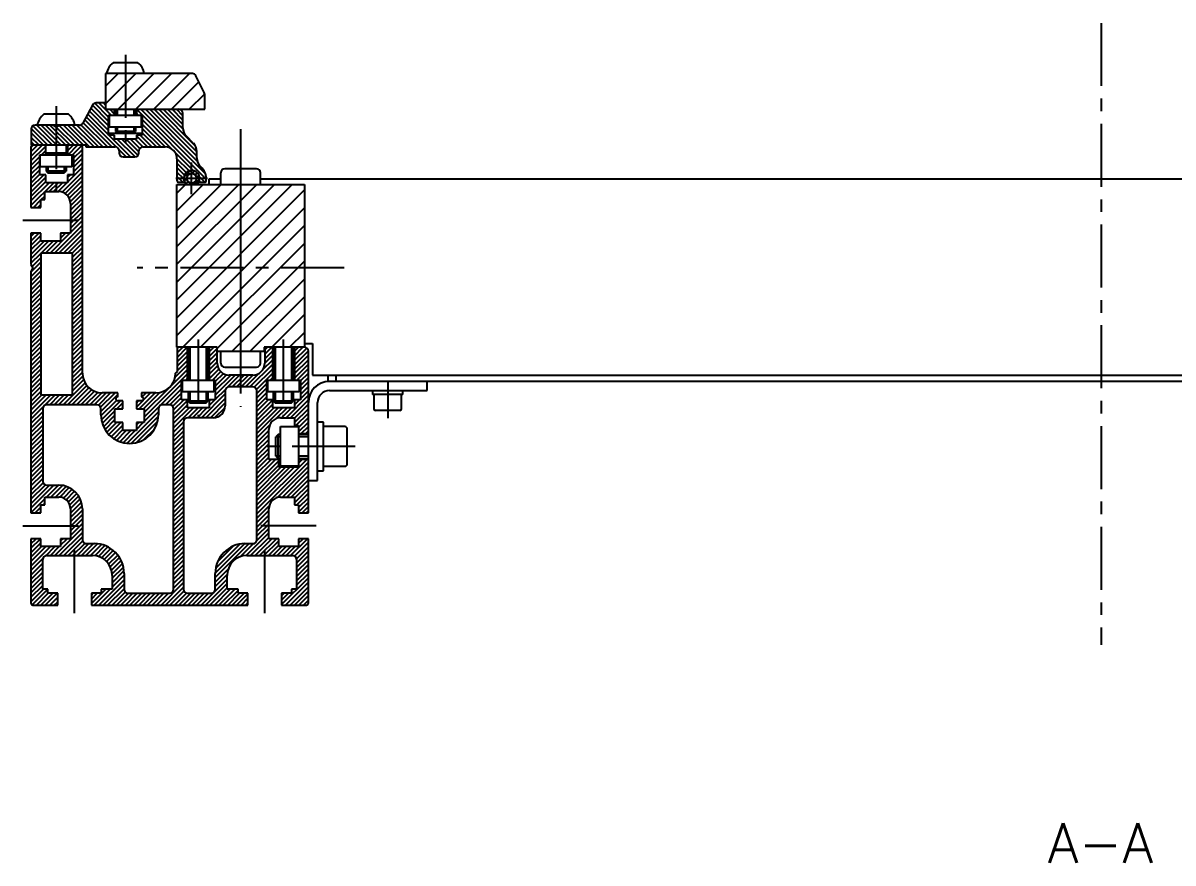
# Model space of a CAD drawing. Extents: x -10 to 2439, y -8 to 1051.
# Drawn here: x 1894.9 to 2185, y 3 to 214.8 of the extents above; entities that cross this region are included whole.
import ezdxf

# ---------------------------------------------------------------- set-up
doc = ezdxf.new("R2010")
doc.units = 0
doc.header["$LTSCALE"] = 0.5
doc.linetypes.add('CENTER', pattern=[50.8, 31.75, -6.35, 6.35, -6.35])
for name, color, linetype in [('MSM_CENTER', 1, 'CENTER'), ('MSM_CONTINUOUS', 7, 'CONTINUOUS'), ('MSM_NARROW', 5, 'CONTINUOUS'), ('MSM_PART_NUMBER', 7, 'CONTINUOUS')]:
    doc.layers.add(name, color=color, linetype=linetype)
doc.styles.get("Standard").update_dxf_attribs({"font": 'txt.shx', "height": 10, "bigfont": 'bigfont.shx'})

# ---------------------------------------------------------------- blocks, each defined once
blk = doc.blocks.new('*U90')
at = {"layer": 'MSM_PART_NUMBER'}
blk.add_text('A-A', height=10, dxfattribs=at).set_placement((2153.38, 3))

msp = doc.modelspace()

# ---------------------------------------------------------------- linework, layer by layer
at = {"layer": 'MSM_CENTER'}
for p, q in [((2166.85, 214.75), (2166.85, 58)), ((1920.7, 206.75), (1920.7, 183.5)), ((1903.2, 193.75), (1903.2, 172.5)), ((1949.75, 188), (1949.75, 118)), ((1937.4, 171.6), (1937.4, 179.6)), ((1933.4, 175.6), (1941.4, 175.6)), ((1908.85, 165), (1894.85, 165)), ((1975.85, 153), (1923.65, 153)), ((1939, 135), (1939, 115.75)), ((1960.5, 135), (1960.5, 115.75)), ((1986.85, 124.1), (1986.85, 115.1)), ((1978.65, 108), (1954.85, 108)), ((1894.85, 88), (1908.85, 88)), ((1968.85, 88), (1954.85, 88)), ((1907.85, 66), (1907.85, 82.5)), ((1955.85, 66), (1955.85, 82.5))]:
    msp.add_line(p, q, dxfattribs=at)
at = {"layer": 'MSM_CONTINUOUS'}
for p, q in [((1923.83, 204.75), (1917.58, 204.75)), ((1915.7, 202), (1915.7, 193)), ((1937.58, 202), (1915.7, 202)), ((1940.59, 197.21), (1938.48, 201.45)), ((1915.7, 194.6), (1913.3, 194.6)), ((1940.7, 193), (1940.7, 196.76)), ((1906.33, 191.75), (1900.08, 191.75)), ((1912.42, 194.07), (1909.98, 189.53)), ((1915.7, 193), (1940.7, 193)), ((1916.45, 191.5), (1924.95, 191.5)), ((1916.45, 186.5), (1916.45, 191.5)), ((1916.7, 188.5), (1916.7, 191.5)), ((1917.95, 191.5), (1917.95, 193)), ((1918.2, 193), (1918.2, 191.5)), ((1923.2, 191.5), (1923.2, 193)), ((1923.45, 193), (1923.45, 191.5)), ((1924.7, 191.5), (1924.7, 188.5)), ((1924.95, 191.5), (1924.95, 186.5)), ((1935.2, 188.34), (1935.2, 192)), ((1909.1, 189), (1897.9, 189)), ((1903.2, 188.5), (1902.33, 189)), ((1904.07, 189), (1903.2, 188.5)), ((1896.9, 188), (1896.9, 184)), ((1916.45, 187), (1924.95, 187)), ((1917.95, 186.5), (1916.45, 186.5)), ((1924.7, 188.5), (1916.7, 188.5)), ((1917.95, 185.5), (1917.95, 186.5)), ((1918.2, 188.5), (1918.2, 187.43)), ((1923.2, 187.43), (1918.2, 187.43)), ((1918.2, 187.43), (1918.63, 187)), ((1922.77, 187), (1923.2, 187.43)), ((1923.2, 188.5), (1923.2, 187.43)), ((1923.45, 186.5), (1923.45, 185.5)), ((1924.95, 186.5), (1923.45, 186.5)), ((1937.82, 184.48), (1936.08, 186.22)), ((1896.85, 183.5), (1896.85, 168.25)), ((1896.9, 184), (1910.7, 184)), ((1900.6, 181.5), (1900.6, 184)), ((1905.8, 182), (1905.8, 184)), ((1906.1, 184), (1906.1, 181.5)), ((1909.85, 126.51), (1909.85, 183.5)), ((1910.7, 184), (1910.7, 183.5)), ((1910.7, 183.5), (1918.1, 183.5)), ((1923.45, 185.5), (1917.95, 185.5)), ((1925.1, 183.5), (1930.7, 183.5)), ((1899.1, 176.5), (1899.1, 181.5)), ((1899.1, 181.5), (1907.6, 181.5)), ((1899.2, 178.5), (1899.2, 181.5)), ((1900.6, 182), (1905.8, 182)), ((1900.7, 182), (1900.7, 181.5)), ((1905.7, 181.5), (1905.7, 182)), ((1907.2, 181.5), (1907.2, 178.5)), ((1907.6, 181.5), (1907.6, 176.5)), ((1919.1, 182.5), (1919.1, 182)), ((1920.1, 181), (1923.1, 181)), ((1924.1, 182), (1924.1, 182.5)), ((1933.7, 180.5), (1933.7, 175.1)), ((1938.7, 180.74), (1938.7, 182.36)), ((1907.2, 178.5), (1899.2, 178.5)), ((1900.7, 178.5), (1900.7, 177.43)), ((1905.7, 177.43), (1900.7, 177.43)), ((1900.7, 177.43), (1901.13, 177)), ((1901.13, 177), (1905.27, 177)), ((1905.27, 177), (1905.7, 177.43)), ((1905.7, 178.5), (1905.7, 177.43)), ((1944.75, 174.08), (1944.75, 177)), ((1953.75, 178), (1945.75, 178)), ((1954.75, 174.08), (1954.75, 177)), ((1900.6, 176.5), (1899.1, 176.5)), ((1900.6, 174.5), (1900.6, 176.5)), ((1906.1, 174.5), (1900.6, 174.5)), ((1907.6, 176.5), (1906.1, 176.5)), ((1906.1, 176.5), (1906.1, 174.5)), ((1933.65, 174.08), (1965.85, 174.08)), ((1933.65, 133), (1933.65, 174.08)), ((1934.2, 174.6), (1935.31, 174.6)), ((1939.49, 174.6), (1940.6, 174.6)), ((1941.1, 175.1), (1941.1, 175.6)), ((1941.85, 174.08), (1941.85, 175.5)), ((1941.85, 175.5), (1944.75, 175.5)), ((1949.75, 174.08), (1949.75, 131.92)), ((1954.75, 175.5), (2378.95, 175.5)), ((1965.85, 174.08), (1965.85, 133)), ((1900.35, 170.25), (1900.35, 172.25)), ((1900.35, 172.25), (1903.85, 172.25)), ((1899.35, 168.25), (1899.35, 170.25)), ((1899.35, 170.25), (1900.35, 170.25)), ((1906.85, 169.25), (1906.85, 161.75)), ((1896.85, 168.25), (1899.35, 168.25)), ((1899.35, 161.75), (1896.85, 161.75)), ((1896.85, 161.75), (1896.85, 153.87)), ((1899.35, 159.75), (1899.35, 161.75)), ((1904.35, 159.75), (1899.35, 159.75)), ((1906.85, 161.75), (1904.35, 161.75)), ((1904.35, 161.75), (1904.35, 159.75)), ((1899.35, 156.75), (1899.35, 121)), ((1907.35, 156.75), (1899.35, 156.75)), ((1907.35, 121), (1907.35, 156.75)), ((1896.85, 153.87), (1897.35, 153)), ((1897.35, 153), (1896.85, 152.13)), ((1896.85, 152.13), (1896.85, 91.25)), ((1965.85, 134), (1967.85, 134)), ((1967.85, 134), (1967.85, 126)), ((1943.85, 133), (1933.65, 133)), ((1933.75, 133), (1933.75, 126.91)), ((1936.35, 124.75), (1936.35, 133)), ((1936.5, 133), (1936.5, 124.75)), ((1941.5, 124.75), (1941.5, 133)), ((1941.85, 133), (1941.85, 124.75)), ((1943.85, 129), (1943.85, 133)), ((1955.65, 131.92), (1943.85, 131.92)), ((1944.75, 129), (1944.75, 131.92)), ((1954.75, 129), (1954.75, 131.92)), ((1955.65, 133), (1955.65, 131.92)), ((1965.85, 133), (1955.65, 133)), ((1955.85, 133), (1955.85, 129)), ((1957.85, 124.75), (1957.85, 133)), ((1958, 133), (1958, 124.75)), ((1963, 124.75), (1963, 133)), ((1963.35, 133), (1963.35, 124.75)), ((1966.85, 91.25), (1966.85, 132)), ((1945.75, 128), (1953.75, 128)), ((1952.85, 126), (1946.85, 126)), ((1967.85, 126), (2365.85, 126)), ((1971.85, 124.4), (1971.85, 126)), ((1973.85, 124.4), (1973.85, 126)), ((1934.85, 124.75), (1943.35, 124.75)), ((1934.85, 119.75), (1934.85, 124.75)), ((1935, 124.75), (1935, 121.75)), ((1943, 124.75), (1943, 121.75)), ((1943.35, 124.75), (1943.35, 119.75)), ((1945.85, 122), (1945.85, 118.25)), ((1952.85, 123), (1946.85, 123)), ((1953.85, 84.5), (1953.85, 122)), ((1956.35, 119.75), (1956.35, 124.75)), ((1956.35, 124.75), (1964.85, 124.75)), ((1956.5, 124.75), (1956.5, 121.75)), ((1964.5, 124.75), (1964.5, 121.75)), ((1964.85, 124.75), (1964.85, 119.75)), ((2361.85, 124.4), (1971.85, 124.4)), ((1972.15, 122.1), (1996.85, 122.1)), ((1983.05, 122.1), (1983.05, 121.1)), ((1990.65, 121.1), (1990.65, 122.1)), ((1996.85, 122.1), (1996.85, 124.4)), ((1899.35, 121), (1907.35, 121)), ((1918.75, 121.51), (1914.85, 121.51)), ((1918.75, 120.51), (1918.75, 121.51)), ((1920.05, 119.51), (1918.75, 119.51)), ((1920.05, 117.51), (1920.05, 119.51)), ((1923.45, 119.51), (1923.45, 117.51)), ((1924.75, 119.51), (1923.45, 119.51)), ((1924.75, 121.51), (1924.75, 120.51)), ((1928.35, 121.51), (1924.75, 121.51)), ((1936.35, 119.75), (1934.85, 119.75)), ((1943, 121.75), (1935, 121.75)), ((1936.35, 117.75), (1936.35, 119.75)), ((1936.5, 121.75), (1936.5, 119.43)), ((1941.5, 119.43), (1936.5, 119.43)), ((1936.5, 119.43), (1936.93, 119)), ((1936.93, 119), (1941.07, 119)), ((1941.07, 119), (1941.5, 119.43)), ((1941.5, 121.75), (1941.5, 119.43)), ((1941.85, 119.75), (1941.85, 117.75)), ((1943.35, 119.75), (1941.85, 119.75)), ((1957.85, 119.75), (1956.35, 119.75)), ((1964.5, 121.75), (1956.5, 121.75)), ((1957.85, 117.75), (1957.85, 119.75)), ((1958, 121.75), (1958, 119.43)), ((1963, 119.43), (1958, 119.43)), ((1958, 119.43), (1958.43, 119)), ((1958.43, 119), (1962.57, 119)), ((1962.57, 119), (1963, 119.43)), ((1963, 121.75), (1963, 119.43)), ((1963.35, 119.75), (1963.35, 117.75)), ((1964.85, 119.75), (1963.35, 119.75)), ((1969.15, 99.4), (1969.15, 119.1)), ((1990.65, 121.1), (1983.05, 121.1)), ((1983.35, 121.1), (1983.35, 117.5)), ((1990.35, 117.5), (1990.35, 121.1)), ((1899.85, 117.5), (1899.85, 99.25)), ((1913.5, 118.5), (1900.85, 118.5)), ((1914.5, 116), (1914.5, 117.5)), ((1918.05, 114.01), (1918.05, 117.51)), ((1918.05, 117.51), (1920.05, 117.51)), ((1923.45, 117.51), (1925.45, 117.51)), ((1925.45, 117.51), (1925.45, 114.01)), ((1929, 117.5), (1929, 116)), ((1931.85, 118.5), (1930, 118.5)), ((1932.85, 72), (1932.85, 117.5)), ((1941.85, 117.75), (1936.35, 117.75)), ((1963.35, 117.75), (1957.85, 117.75)), ((1989.95, 117.1), (1983.75, 117.1)), ((1920.05, 114.01), (1918.05, 114.01)), ((1920.05, 112.01), (1920.05, 114.01)), ((1923.45, 114.01), (1923.45, 112.01)), ((1925.45, 114.01), (1923.45, 114.01)), ((1935.35, 114.25), (1935.35, 72)), ((1942.85, 115.25), (1936.35, 115.25)), ((1959.85, 115.25), (1963.35, 115.25)), ((1963.35, 115.25), (1963.35, 113.25)), ((1963.35, 113.25), (1964.35, 113.25)), ((1964.35, 113.25), (1964.35, 102.75)), ((1970.65, 114.1), (1969.15, 114.1)), ((1970.65, 101.9), (1970.65, 114.1)), ((1923.45, 112.01), (1920.05, 112.01)), ((1956.85, 104.75), (1956.85, 112.25)), ((1959.19, 111), (1958.65, 110.46)), ((1958.65, 105.54), (1958.65, 110.46)), ((1959.85, 111), (1959.19, 111)), ((1959.19, 105), (1959.19, 111)), ((1959.85, 103), (1959.85, 113)), ((1959.85, 113), (1964.35, 113)), ((1964.35, 111.25), (1966.85, 111.25)), ((1966.85, 111), (1964.35, 111)), ((1976.05, 113), (1970.65, 113)), ((1976.65, 103.6), (1976.65, 112.4)), ((1959.35, 104.75), (1956.85, 104.75)), ((1958.65, 105.54), (1959.19, 105)), ((1959.85, 105), (1959.19, 105)), ((1959.35, 102.75), (1959.35, 104.75)), ((1964.35, 105), (1966.85, 105)), ((1966.85, 104.75), (1964.35, 104.75)), ((1964.35, 102.75), (1959.35, 102.75)), ((1964.35, 103), (1959.85, 103)), ((1969.15, 101.9), (1970.65, 101.9)), ((1970.65, 103), (1976.05, 103)), ((1966.85, 99.4), (1969.15, 99.4)), ((1900.85, 98.25), (1903.85, 98.25)), ((1899.35, 93.25), (1900.35, 93.25)), ((1899.35, 91.25), (1899.35, 93.25)), ((1900.35, 95.25), (1903.85, 95.25)), ((1900.35, 93.25), (1900.35, 95.25)), ((1959.85, 95.25), (1963.35, 95.25)), ((1963.35, 95.25), (1963.35, 93.25)), ((1963.35, 93.25), (1964.35, 93.25)), ((1964.35, 93.25), (1964.35, 91.25)), ((1896.85, 91.25), (1899.35, 91.25)), ((1906.85, 92.25), (1906.85, 84.75)), ((1909.85, 92.25), (1909.85, 84.5)), ((1956.85, 84.75), (1956.85, 92.25)), ((1964.35, 91.25), (1966.85, 91.25)), ((1896.85, 84.75), (1896.85, 68.5)), ((1899.35, 84.75), (1896.85, 84.75)), ((1899.35, 82.75), (1899.35, 84.75)), ((1904.35, 84.75), (1904.35, 82.75)), ((1906.85, 84.75), (1904.35, 84.75)), ((1959.35, 84.75), (1956.85, 84.75)), ((1959.35, 82.75), (1959.35, 84.75)), ((1964.35, 84.75), (1964.35, 82.75)), ((1966.85, 84.75), (1964.35, 84.75)), ((1966.85, 68.5), (1966.85, 84.75)), ((1904.35, 82.75), (1899.35, 82.75)), ((1910.85, 83.5), (1912.85, 83.5)), ((1950.85, 83.5), (1952.85, 83.5)), ((1964.35, 82.75), (1959.35, 82.75)), ((1899.85, 72), (1899.85, 79.5)), ((1900.85, 80.5), (1912.35, 80.5)), ((1951.35, 80.5), (1962.85, 80.5)), ((1963.85, 79.5), (1963.85, 72)), ((1917.35, 75.5), (1917.35, 72)), ((1920.35, 76), (1920.35, 72)), ((1943.35, 72), (1943.35, 76)), ((1946.35, 72), (1946.35, 75.5)), ((1901.1, 72), (1899.85, 72)), ((1901.1, 71), (1901.1, 72)), ((1903.6, 71), (1901.1, 71)), ((1903.6, 68), (1903.6, 71)), ((1912.1, 71), (1912.1, 68)), ((1914.6, 71), (1912.1, 71)), ((1914.6, 72), (1914.6, 71)), ((1917.35, 72), (1914.6, 72)), ((1921.35, 71), (1931.85, 71)), ((1936.35, 71), (1942.35, 71)), ((1949.1, 72), (1946.35, 72)), ((1949.1, 71), (1949.1, 72)), ((1951.6, 71), (1949.1, 71)), ((1951.6, 68), (1951.6, 71)), ((1962.6, 71), (1960.1, 71)), ((1960.1, 71), (1960.1, 68)), ((1962.6, 72), (1962.6, 71)), ((1963.85, 72), (1962.6, 72)), ((1897.35, 68), (1903.6, 68)), ((1912.1, 68), (1951.6, 68)), ((1960.1, 68), (1966.35, 68))]:
    msp.add_line(p, q, dxfattribs=at)
msp.add_circle((1937.4, 175.6), 1.25, dxfattribs=at)
for centre, radius, start, end in [((1920.61, 201.1), 4.75, 129.7731, 169.0684), ((1920.79, 201.1), 4.75, 10.9316, 50.2269), ((1937.58, 201), 1, 26.5651, 90), ((1913.3, 193.6), 1, 90, 151.8214), ((1939.7, 196.76), 1, 360, 26.5651), ((1903.11, 188.1), 4.75, 129.7731, 169.0684), ((1903.29, 188.1), 4.75, 10.9316, 50.2269), ((1934.2, 192), 1, 360, 90), ((1897.9, 188), 1, 90, 180), ((1909.1, 190), 1, 270, 331.8214), ((1938.2, 188.34), 3, 180, 225), ((1897.35, 183.5), 0.5, 90, 180), ((1909.35, 183.5), 0.5, 360, 90), ((1918.1, 182.5), 1, 360, 90), ((1925.1, 182.5), 1, 90, 180), ((1930.7, 180.5), 3, 0, 90), ((1935.7, 182.36), 3, 0, 45), ((1920.1, 182), 1, 180, 270), ((1923.1, 182), 1, 270, 0), ((1941.7, 180.74), 3, 180, 230.0745), ((1937.4, 175.6), 2, 310.5358, 229.4642), ((1937.4, 175.6), 3.7, 360, 50.0745), ((1945.75, 177), 1, 90, 180), ((1953.75, 177), 1, 0, 90), ((1934.2, 175.1), 0.5, 180, 270), ((1935.31, 174.9), 0.3, 270, 333.3458), ((1939.49, 174.9), 0.3, 206.6542, 270), ((1940.6, 175.1), 0.5, 270, 0), ((1903.85, 169.25), 3, 360, 90), ((1965.85, 132), 1, 360, 90), ((1946.85, 129), 3, 180, 270), ((1945.75, 129), 1, 180, 270), ((1952.85, 129), 3, 270, 0), ((1953.75, 129), 1, 270, 360), ((1914.85, 126.51), 5, 180, 270), ((1928.35, 126.51), 5, 270, 360), ((1932.87, 127.38), 1, 298.5701, 331.4299), ((1946.85, 122), 1, 90, 180), ((1952.85, 122), 1, 360, 90), ((1972.15, 119.1), 5.3, 90, 180), ((1972.15, 119.1), 3, 90, 180), ((1918.75, 120.01), 0.5, 90, 270), ((1924.75, 120.01), 0.5, 270, 90), ((1900.85, 117.5), 1, 90, 180), ((1913.5, 117.5), 1, 0, 90), ((1930, 117.5), 1, 90, 180), ((1931.85, 117.5), 1, 360, 90), ((1942.85, 118.25), 3, 270, 0), ((1983.75, 117.5), 0.4, 180, 270), ((1989.95, 117.5), 0.4, 270, 0), ((1921.75, 116), 7.25, 180, 0), ((1936.35, 114.25), 1, 90, 180), ((1959.85, 112.25), 3, 90, 180), ((1976.05, 112.4), 0.6, 0, 90), ((1976.05, 103.6), 0.6, 270, 360), ((1900.85, 99.25), 1, 180, 270), ((1903.85, 92.25), 6, 0, 90), ((1903.85, 92.25), 3, 360, 90), ((1959.85, 92.25), 3, 90, 180), ((1910.85, 84.5), 1, 180, 270), ((1952.85, 84.5), 1, 270, 0), ((1912.85, 76), 7.5, 0, 90), ((1950.85, 76), 7.5, 90, 180), ((1900.85, 79.5), 1, 90, 180), ((1912.35, 75.5), 5, 0, 90), ((1951.35, 75.5), 5, 90, 180), ((1962.85, 79.5), 1, 360, 90), ((1921.35, 72), 1, 180, 270), ((1931.85, 72), 1, 270, 0), ((1936.35, 72), 1, 180, 270), ((1942.35, 72), 1, 270, 0), ((1897.35, 68.5), 0.5, 180, 270), ((1966.35, 68.5), 0.5, 270, 0)]:
    msp.add_arc(centre, radius, start, end, dxfattribs=at)
at = {"layer": 'MSM_NARROW'}
for p, q in [((1915.7, 198.84), (1918.86, 202)), ((1915.7, 194.35), (1923.35, 202)), ((1918.84, 193), (1927.84, 202)), ((1923.33, 193), (1932.33, 202)), ((1927.82, 193), (1936.82, 202)), ((1932.31, 193), (1939.24, 199.93)), ((1916.45, 191.05), (1912.96, 194.54)), ((1917.12, 191.5), (1914.02, 194.6)), ((1915.7, 194.05), (1915.15, 194.6)), ((1936.8, 193), (1940.69, 196.89)), ((1916.45, 186.56), (1911.2, 191.81)), ((1916.45, 187.68), (1911.6, 192.54)), ((1916.45, 188.81), (1911.99, 193.27)), ((1916.45, 189.93), (1912.38, 194)), ((1917.95, 191.8), (1916.75, 193)), ((1917.95, 192.92), (1917.87, 193)), ((1918.63, 193), (1918.63, 191.5)), ((1922.77, 193), (1922.77, 191.5)), ((1923.86, 191.5), (1923.45, 191.91)), ((1941.1, 175.38), (1923.48, 193)), ((1940.95, 176.66), (1924.6, 193)), ((1938.82, 179.91), (1925.73, 193)), ((1938.7, 181.15), (1926.85, 193)), ((1938.7, 182.27), (1927.97, 193)), ((1938.37, 183.72), (1929.09, 193)), ((1935.22, 188), (1930.22, 193)), ((1935.2, 189.14), (1931.34, 193)), ((1935.2, 190.26), (1932.46, 193)), ((1935.2, 191.38), (1933.58, 193)), ((1902.17, 184), (1897.34, 188.83)), ((1903.3, 184), (1898.3, 189)), ((1904.42, 184), (1899.42, 189)), ((1905.54, 184), (1900.54, 189)), ((1906.66, 184), (1901.66, 189)), ((1908.91, 184), (1903.97, 188.94)), ((1910.03, 184), (1905.03, 189)), ((1911.65, 183.5), (1906.15, 189)), ((1912.78, 183.5), (1907.28, 189)), ((1913.9, 183.5), (1908.4, 189)), ((1915.02, 183.5), (1909.45, 189.07)), ((1916.14, 183.5), (1910.03, 189.61)), ((1917.27, 183.5), (1910.42, 190.35)), ((1918.45, 183.43), (1910.81, 191.08)), ((1932.36, 182.99), (1924.95, 190.41)), ((1930.74, 183.5), (1924.95, 189.29)), ((1899.93, 184), (1896.9, 187.03)), ((1898.81, 184), (1896.9, 185.91)), ((1901.05, 184), (1896.91, 188.14)), ((1907.79, 184), (1903.25, 188.53)), ((1922.01, 181), (1916.51, 186.5)), ((1917.95, 186.18), (1917.63, 186.5)), ((1918.63, 188.5), (1918.63, 187)), ((1922.77, 188.5), (1922.77, 187)), ((1926.25, 183.5), (1923.45, 186.3)), ((1927.37, 183.5), (1924.37, 186.5)), ((1929.61, 183.5), (1924.95, 188.16)), ((1928.49, 183.5), (1924.95, 187.04)), ((1896.85, 183.36), (1897.49, 184)), ((1896.85, 182.24), (1898.61, 184)), ((1896.85, 181.11), (1899.74, 184)), ((1896.85, 179.99), (1900.6, 183.74)), ((1897.68, 184), (1896.9, 184.78)), ((1906.1, 183.63), (1906.47, 184)), ((1906.1, 182.5), (1907.6, 184)), ((1906.22, 181.5), (1908.72, 184)), ((1907.34, 181.5), (1909.7, 183.86)), ((1907.6, 180.64), (1909.85, 182.89)), ((1923.13, 181), (1918.63, 185.5)), ((1920.89, 181), (1919.03, 182.85)), ((1923.88, 181.38), (1919.76, 185.5)), ((1924.1, 182.28), (1920.88, 185.5)), ((1924.35, 183.15), (1922, 185.5)), ((1925.12, 183.5), (1923.12, 185.5)), ((1896.85, 178.87), (1899.1, 181.12)), ((1896.85, 177.75), (1899.1, 180)), ((1899.48, 181.5), (1900.6, 182.62)), ((1901.13, 182), (1901.13, 181.5)), ((1905.27, 182), (1905.27, 181.5)), ((1907.6, 179.51), (1909.85, 181.76)), ((1907.6, 178.39), (1909.85, 180.64)), ((1919.67, 181.1), (1919.2, 181.57)), ((1937.8, 177.56), (1933.19, 182.16)), ((1936.75, 177.49), (1933.7, 180.54)), ((1896.85, 176.62), (1899.1, 178.87)), ((1896.85, 175.5), (1899.1, 177.75)), ((1901.13, 178.5), (1901.13, 177)), ((1904.7, 172.12), (1909.85, 177.27)), ((1905.27, 178.5), (1905.27, 177)), ((1906.1, 174.65), (1909.85, 178.4)), ((1907.6, 177.27), (1909.85, 179.52)), ((1936.04, 177.07), (1933.7, 179.41)), ((1935.57, 176.42), (1933.7, 178.29)), ((1935.4, 175.46), (1933.7, 177.17)), ((1935.42, 175.91), (1937.09, 177.58)), ((1937.49, 176.85), (1938.11, 177.47)), ((1938.26, 176.5), (1938.79, 177.03)), ((1896.85, 174.38), (1899.1, 176.63)), ((1896.85, 173.25), (1900.1, 176.5)), ((1896.85, 172.13), (1900.6, 175.88)), ((1896.85, 171.01), (1900.6, 174.76)), ((1896.85, 169.89), (1901.46, 174.5)), ((1896.85, 168.76), (1902.59, 174.5)), ((1901.46, 172.25), (1903.71, 174.5)), ((1902.58, 172.25), (1904.83, 174.5)), ((1903.7, 172.25), (1905.95, 174.5)), ((1905.47, 171.77), (1909.85, 176.15)), ((1906.08, 171.26), (1909.85, 175.03)), ((1906.1, 175.77), (1906.83, 176.5)), ((1933.65, 171.89), (1935.84, 174.08)), ((1933.65, 167.4), (1940.33, 174.08)), ((1933.65, 162.91), (1944.82, 174.08)), ((1933.65, 158.42), (1949.31, 174.08)), ((1933.65, 153.93), (1953.8, 174.08)), ((1933.65, 149.44), (1958.29, 174.08)), ((1933.65, 144.95), (1962.78, 174.08)), ((1935.15, 174.6), (1933.7, 176.05)), ((1933.96, 174.66), (1933.76, 174.86)), ((1935.53, 174.89), (1936.15, 175.51)), ((1935.97, 174.21), (1936.5, 174.74)), ((1936.96, 174.08), (1937.24, 174.36)), ((1938.09, 174.08), (1939.39, 175.38)), ((1938.64, 175.76), (1939.25, 176.36)), ((1939.64, 174.6), (1939.29, 174.95)), ((1940.74, 174.62), (1939.36, 176)), ((1906.53, 170.59), (1909.85, 173.91)), ((1906.8, 169.74), (1909.85, 172.78)), ((1906.85, 168.66), (1909.85, 171.66)), ((1933.65, 140.46), (1965.85, 172.66)), ((1897.46, 168.25), (1899.35, 170.14)), ((1898.58, 168.25), (1899.35, 169.02)), ((1899.46, 170.25), (1900.35, 171.14)), ((1906.85, 167.54), (1909.85, 170.54)), ((1906.85, 166.42), (1909.85, 169.42)), ((1906.85, 165.29), (1909.85, 168.29)), ((1906.85, 164.17), (1909.85, 167.17)), ((1906.85, 163.05), (1909.85, 166.05)), ((1933.65, 135.97), (1965.85, 168.17)), ((1902.8, 156.75), (1909.85, 163.8)), ((1903.92, 156.75), (1909.85, 162.68)), ((1906.85, 161.93), (1909.85, 164.93)), ((1935.17, 133), (1965.85, 163.68)), ((1896.85, 160.91), (1897.69, 161.75)), ((1896.85, 159.78), (1898.82, 161.75)), ((1896.85, 158.66), (1899.35, 161.16)), ((1896.85, 157.54), (1899.35, 160.04)), ((1896.85, 156.42), (1900.18, 159.75)), ((1896.85, 155.29), (1901.31, 159.75)), ((1899.43, 156.75), (1902.43, 159.75)), ((1900.55, 156.75), (1903.55, 159.75)), ((1901.67, 156.75), (1906.67, 161.75)), ((1904.35, 161.67), (1904.43, 161.75)), ((1904.35, 160.55), (1905.55, 161.75)), ((1905.04, 156.75), (1909.85, 161.56)), ((1906.16, 156.75), (1909.85, 160.44)), ((1896.85, 154.17), (1899.35, 156.67)), ((1907.29, 156.75), (1909.85, 159.31)), ((1907.35, 155.69), (1909.85, 158.19)), ((1907.35, 154.57), (1909.85, 157.07)), ((1939.66, 133), (1965.85, 159.19)), ((1896.85, 151.93), (1899.35, 154.43)), ((1897.15, 153.35), (1899.35, 155.55)), ((1907.35, 153.45), (1909.85, 155.95)), ((1907.35, 152.32), (1909.85, 154.82)), ((1941.85, 130.7), (1965.85, 154.7)), ((1896.85, 150.8), (1899.35, 153.3)), ((1896.85, 149.68), (1899.35, 152.18)), ((1896.85, 148.56), (1899.35, 151.06)), ((1907.35, 151.2), (1909.85, 153.7)), ((1907.35, 150.08), (1909.85, 152.58)), ((1907.35, 148.96), (1909.85, 151.46)), ((1896.85, 147.44), (1899.35, 149.94)), ((1896.85, 146.31), (1899.35, 148.81)), ((1907.35, 147.83), (1909.85, 150.33)), ((1907.35, 146.71), (1909.85, 149.21)), ((1907.35, 145.59), (1909.85, 148.09)), ((1947.56, 131.92), (1965.85, 150.21)), ((1896.85, 145.19), (1899.35, 147.69)), ((1896.85, 144.07), (1899.35, 146.57)), ((1896.85, 142.95), (1899.35, 145.45)), ((1907.35, 144.47), (1909.85, 146.97)), ((1907.35, 143.34), (1909.85, 145.84)), ((1952.05, 131.92), (1965.85, 145.72)), ((1896.85, 141.82), (1899.35, 144.32)), ((1896.85, 140.7), (1899.35, 143.2)), ((1907.35, 142.22), (1909.85, 144.72)), ((1907.35, 141.1), (1909.85, 143.6)), ((1907.35, 139.98), (1909.85, 142.48)), ((1896.85, 139.58), (1899.35, 142.08)), ((1896.85, 138.46), (1899.35, 140.96)), ((1896.85, 137.33), (1899.35, 139.83)), ((1907.35, 138.85), (1909.85, 141.35)), ((1907.35, 137.73), (1909.85, 140.23)), ((1955.85, 131.23), (1965.85, 141.23)), ((1896.85, 136.21), (1899.35, 138.71)), ((1896.85, 135.09), (1899.35, 137.59)), ((1896.85, 133.97), (1899.35, 136.47)), ((1907.35, 136.61), (1909.85, 139.11)), ((1907.35, 135.49), (1909.85, 137.99)), ((1907.35, 134.36), (1909.85, 136.86)), ((1962.11, 133), (1965.85, 136.74)), ((1896.85, 132.84), (1899.35, 135.34)), ((1896.85, 131.72), (1899.35, 134.22)), ((1907.35, 133.24), (1909.85, 135.74)), ((1907.35, 132.12), (1909.85, 134.62)), ((1907.35, 131), (1909.85, 133.5)), ((1896.85, 130.6), (1899.35, 133.1)), ((1896.85, 129.48), (1899.35, 131.98)), ((1896.85, 128.35), (1899.35, 130.85)), ((1907.35, 129.87), (1909.85, 132.37)), ((1907.35, 128.75), (1909.85, 131.25)), ((1933.75, 132.7), (1934.05, 133)), ((1933.75, 131.58), (1935.17, 133)), ((1933.75, 130.46), (1936.29, 133)), ((1933.75, 129.33), (1936.35, 131.93)), ((1933.75, 128.21), (1936.35, 130.81)), ((1936.93, 133), (1936.93, 124.75)), ((1941.07, 133), (1941.07, 124.75)), ((1941.85, 132.94), (1941.91, 133)), ((1941.85, 131.82), (1943.03, 133)), ((1941.85, 129.57), (1943.85, 131.57)), ((1955.85, 132.35), (1956.5, 133)), ((1955.85, 130.1), (1957.85, 132.1)), ((1955.85, 128.98), (1957.85, 130.98)), ((1958.43, 133), (1958.43, 124.75)), ((1962.57, 133), (1962.57, 124.75)), ((1963.35, 131.99), (1964.36, 133)), ((1963.35, 130.87), (1965.48, 133)), ((1963.35, 129.75), (1966.42, 132.82)), ((1963.35, 128.62), (1966.84, 132.11)), ((1963.35, 127.5), (1966.85, 131)), ((1896.85, 127.23), (1899.35, 129.73)), ((1896.85, 126.11), (1899.35, 128.61)), ((1907.35, 127.63), (1909.85, 130.13)), ((1907.35, 126.51), (1909.85, 129.01)), ((1907.35, 125.38), (1909.85, 127.88)), ((1933.24, 125.45), (1936.35, 128.57)), ((1933.75, 127.09), (1936.35, 129.69)), ((1941.85, 128.45), (1943.85, 130.45)), ((1941.85, 127.33), (1943.85, 129.33)), ((1941.85, 126.21), (1943.94, 128.29)), ((1952.11, 123), (1957.85, 128.74)), ((1955.38, 127.39), (1957.85, 129.86)), ((1963.35, 126.38), (1966.85, 129.88)), ((1963.35, 125.26), (1966.85, 128.76)), ((1896.85, 124.99), (1899.35, 127.49)), ((1896.85, 123.86), (1899.35, 126.36)), ((1896.85, 122.74), (1899.35, 125.24)), ((1907.35, 124.26), (1909.85, 126.76)), ((1907.35, 123.14), (1909.92, 125.71)), ((1907.35, 122.02), (1910.15, 124.81)), ((1925.45, 115.42), (1936.35, 126.32)), ((1932.05, 123.14), (1936.35, 127.44)), ((1935.9, 124.75), (1936.35, 125.2)), ((1941.85, 125.08), (1944.26, 127.5)), ((1942.64, 124.75), (1944.75, 126.86)), ((1943.35, 124.34), (1945.39, 126.38)), ((1943.35, 123.22), (1946.21, 126.07)), ((1943.35, 122.09), (1947.26, 126)), ((1943.35, 120.97), (1948.38, 126)), ((1946.37, 122.87), (1949.5, 126)), ((1947.62, 123), (1950.62, 126)), ((1948.75, 123), (1951.75, 126)), ((1949.87, 123), (1952.87, 126)), ((1950.99, 123), (1954.46, 126.47)), ((1953.18, 122.94), (1957.85, 127.61)), ((1953.76, 122.4), (1957.85, 126.49)), ((1957.23, 124.75), (1957.85, 125.37)), ((1963.97, 124.75), (1966.85, 127.63)), ((1964.85, 124.51), (1966.85, 126.51)), ((1964.85, 123.39), (1966.85, 125.39)), ((1896.85, 121.62), (1899.35, 124.12)), ((1896.85, 120.5), (1899.35, 123)), ((1896.85, 119.37), (1899.35, 121.87)), ((1904.96, 118.5), (1910.5, 124.05)), ((1906.08, 118.5), (1910.96, 123.38)), ((1907.2, 118.5), (1911.5, 122.8)), ((1908.32, 118.5), (1912.14, 122.31)), ((1909.45, 118.5), (1912.87, 121.92)), ((1925.45, 116.54), (1931.71, 122.8)), ((1929.53, 118.38), (1934.85, 123.7)), ((1930.78, 118.5), (1934.85, 122.57)), ((1943.35, 119.85), (1945.98, 122.48)), ((1953.85, 121.37), (1956.35, 123.87)), ((1953.85, 120.25), (1956.35, 122.75)), ((1964.85, 122.27), (1966.85, 124.27)), ((1964.85, 121.14), (1966.85, 123.14)), ((1964.85, 120.02), (1966.85, 122.02)), ((1896.85, 118.25), (1899.6, 121)), ((1896.85, 117.13), (1900.72, 121)), ((1896.85, 116.01), (1901.84, 121)), ((1900.3, 118.34), (1902.97, 121)), ((1901.59, 118.5), (1904.09, 121)), ((1902.71, 118.5), (1905.21, 121)), ((1903.83, 118.5), (1906.33, 121)), ((1910.57, 118.5), (1913.71, 121.64)), ((1911.69, 118.5), (1914.7, 121.51)), ((1912.81, 118.5), (1915.82, 121.51)), ((1913.87, 118.43), (1916.94, 121.51)), ((1914.43, 117.87), (1918.06, 121.51)), ((1914.5, 116.82), (1918.75, 121.07)), ((1914.51, 115.71), (1918.43, 119.63)), ((1914.62, 114.7), (1919.43, 119.51)), ((1918.55, 117.51), (1920.05, 119)), ((1923.45, 117.91), (1927.04, 121.51)), ((1923.45, 119.03), (1923.92, 119.51)), ((1924.17, 117.51), (1928.17, 121.51)), ((1924.75, 121.46), (1924.8, 121.51)), ((1924.9, 120.48), (1925.92, 121.51)), ((1925.29, 117.51), (1929.4, 121.62)), ((1931.9, 118.5), (1934.85, 121.45)), ((1932.64, 118.12), (1934.85, 120.33)), ((1932.85, 117.21), (1935.39, 119.75)), ((1932.85, 116.08), (1936.35, 119.58)), ((1936.93, 121.75), (1936.93, 119)), ((1939.87, 115.25), (1945.85, 121.23)), ((1941, 115.25), (1945.85, 120.1)), ((1941.07, 121.75), (1941.07, 119)), ((1941.85, 119.47), (1942.13, 119.75)), ((1941.85, 118.35), (1943.25, 119.75)), ((1942.12, 115.25), (1945.85, 118.98)), ((1953.85, 119.12), (1956.35, 121.62)), ((1953.85, 118), (1956.35, 120.5)), ((1953.85, 116.88), (1956.72, 119.75)), ((1953.85, 115.76), (1957.84, 119.75)), ((1958.43, 121.75), (1958.43, 119)), ((1961.2, 115.25), (1966.85, 120.9)), ((1962.32, 115.25), (1966.85, 119.78)), ((1962.57, 121.75), (1962.57, 119)), ((1963.35, 119.64), (1963.46, 119.75)), ((1963.35, 118.52), (1964.58, 119.75)), ((1896.85, 114.88), (1900.01, 118.05)), ((1896.85, 113.76), (1899.85, 116.76)), ((1914.84, 113.8), (1918.05, 117)), ((1919.68, 117.51), (1920.05, 117.88)), ((1921.06, 108.79), (1929, 116.72)), ((1925.45, 114.3), (1929.12, 117.97)), ((1932.85, 114.96), (1936.35, 118.46)), ((1932.85, 113.84), (1936.76, 117.75)), ((1932.85, 112.72), (1937.88, 117.75)), ((1936.51, 115.25), (1939.01, 117.75)), ((1937.63, 115.25), (1940.13, 117.75)), ((1938.75, 115.25), (1941.25, 117.75)), ((1943.27, 115.28), (1945.82, 117.83)), ((1953.85, 114.63), (1957.85, 118.63)), ((1953.85, 113.51), (1958.09, 117.75)), ((1953.85, 112.39), (1959.21, 117.75)), ((1953.85, 111.27), (1960.33, 117.75)), ((1958.74, 115.03), (1961.46, 117.75)), ((1960.08, 115.25), (1962.58, 117.75)), ((1963.35, 115.15), (1966.85, 118.65)), ((1963.35, 114.03), (1966.85, 117.53)), ((1963.69, 113.25), (1966.85, 116.41)), ((1896.85, 112.64), (1899.85, 115.64)), ((1896.85, 111.52), (1899.85, 114.52)), ((1896.85, 110.39), (1899.85, 113.39)), ((1915.16, 112.99), (1918.05, 115.88)), ((1915.55, 112.25), (1918.05, 114.76)), ((1916, 111.59), (1918.42, 114.01)), ((1916.52, 110.98), (1919.54, 114.01)), ((1917.1, 110.44), (1920.05, 113.39)), ((1922.16, 108.77), (1928.99, 115.59)), ((1923.45, 113.42), (1924.04, 114.01)), ((1923.45, 112.3), (1925.16, 114.01)), ((1923.48, 108.96), (1928.79, 114.27)), ((1932.85, 111.59), (1935.35, 114.09)), ((1953.85, 110.14), (1957.07, 113.36)), ((1964.35, 112.79), (1966.85, 115.29)), ((1964.35, 111.66), (1966.85, 114.16)), ((1896.85, 109.27), (1899.85, 112.27)), ((1896.85, 108.15), (1899.85, 111.15)), ((1917.75, 109.96), (1920.05, 112.27)), ((1918.45, 109.54), (1920.91, 112.01)), ((1919.24, 109.21), (1922.04, 112.01)), ((1920.1, 108.94), (1923.16, 112.01)), ((1925.36, 109.72), (1928.04, 112.4)), ((1932.85, 110.47), (1935.35, 112.97)), ((1932.85, 109.35), (1935.35, 111.85)), ((1932.85, 108.23), (1935.35, 110.73)), ((1953.85, 109.02), (1956.85, 112.02)), ((1953.85, 107.9), (1956.85, 110.9)), ((1959.85, 110.46), (1958.65, 110.46)), ((1964.36, 111.25), (1964.35, 111.26)), ((1966.85, 110.46), (1964.35, 110.46)), ((1965.06, 111.25), (1966.85, 113.04)), ((1966.18, 111.25), (1966.85, 111.92)), ((1896.85, 107.03), (1899.85, 110.03)), ((1896.85, 105.9), (1899.85, 108.9)), ((1896.85, 104.78), (1899.85, 107.78)), ((1932.85, 107.1), (1935.35, 109.6)), ((1932.85, 105.98), (1935.35, 108.48)), ((1932.85, 104.86), (1935.35, 107.36)), ((1953.85, 106.78), (1956.85, 109.78)), ((1953.85, 105.65), (1956.85, 108.65)), ((1953.85, 104.53), (1956.85, 107.53)), ((1896.85, 103.66), (1899.85, 106.66)), ((1896.85, 102.54), (1899.85, 105.54)), ((1932.85, 103.74), (1935.35, 106.24)), ((1932.85, 102.61), (1935.35, 105.11)), ((1953.85, 103.41), (1956.85, 106.41)), ((1953.85, 102.29), (1956.85, 105.29)), ((1953.85, 101.16), (1957.44, 104.75)), ((1953.85, 100.04), (1958.56, 104.75)), ((1953.85, 92.18), (1966.42, 104.75)), ((1959.85, 105.54), (1958.65, 105.54)), ((1966.85, 105.54), (1964.35, 105.54)), ((1964.35, 103.81), (1965.29, 104.75)), ((1896.85, 101.41), (1899.85, 104.41)), ((1896.85, 100.29), (1899.85, 103.29)), ((1896.85, 99.17), (1899.85, 102.17)), ((1932.85, 101.49), (1935.35, 103.99)), ((1932.85, 100.37), (1935.35, 102.87)), ((1932.85, 99.25), (1935.35, 101.75)), ((1953.85, 98.92), (1959.35, 104.42)), ((1953.85, 91.06), (1966.85, 104.06)), ((1953.85, 97.8), (1959.35, 103.3)), ((1953.85, 96.67), (1959.93, 102.75)), ((1953.85, 95.55), (1961.05, 102.75)), ((1953.85, 94.43), (1962.17, 102.75)), ((1953.85, 93.31), (1963.29, 102.75)), ((1959.05, 95.14), (1966.85, 102.94)), ((1960.28, 95.25), (1966.85, 101.82)), ((1896.85, 98.05), (1899.85, 101.05)), ((1896.85, 96.92), (1899.85, 99.92)), ((1896.85, 95.8), (1899.92, 98.87)), ((1932.85, 98.12), (1935.35, 100.62)), ((1932.85, 97), (1935.35, 99.5)), ((1961.41, 95.25), (1966.85, 100.69)), ((1962.53, 95.25), (1966.85, 99.57)), ((1896.85, 94.68), (1900.49, 98.32)), ((1896.85, 93.56), (1901.54, 98.25)), ((1896.85, 92.43), (1902.67, 98.25)), ((1900.79, 95.25), (1903.79, 98.25)), ((1901.91, 95.25), (1904.83, 98.17)), ((1903.03, 95.25), (1905.73, 97.94)), ((1904.14, 95.23), (1906.52, 97.62)), ((1905.03, 95), (1907.23, 97.2)), ((1905.73, 94.58), (1907.86, 96.71)), ((1906.28, 94), (1908.42, 96.14)), ((1932.85, 95.88), (1935.35, 98.38)), ((1932.85, 94.76), (1935.35, 97.26)), ((1932.85, 93.63), (1935.35, 96.13)), ((1963.35, 94.95), (1966.85, 98.45)), ((1963.35, 93.83), (1966.85, 97.33)), ((1963.9, 93.25), (1966.85, 96.2)), ((1896.85, 91.31), (1900.35, 94.81)), ((1899.91, 93.25), (1900.35, 93.69)), ((1906.67, 93.27), (1908.89, 95.49)), ((1906.85, 92.33), (1909.29, 94.77)), ((1906.85, 91.21), (1909.6, 93.95)), ((1906.85, 90.08), (1909.79, 93.03)), ((1932.85, 92.51), (1935.35, 95.01)), ((1932.85, 91.39), (1935.35, 93.89)), ((1953.85, 89.94), (1956.96, 93.05)), ((1964.35, 92.58), (1966.85, 95.08)), ((1964.35, 91.46), (1966.85, 93.96)), ((1897.91, 91.25), (1899.35, 92.69)), ((1899.03, 91.25), (1899.35, 91.57)), ((1906.85, 88.96), (1909.85, 91.96)), ((1906.85, 87.84), (1909.85, 90.84)), ((1932.85, 90.27), (1935.35, 92.77)), ((1932.85, 89.14), (1935.35, 91.64)), ((1932.85, 88.02), (1935.35, 90.52)), ((1953.85, 88.82), (1956.85, 91.82)), ((1953.85, 87.69), (1956.85, 90.69)), ((1965.26, 91.25), (1966.85, 92.84)), ((1966.39, 91.25), (1966.85, 91.71)), ((1902.88, 80.5), (1909.85, 87.47)), ((1906.85, 86.72), (1909.85, 89.72)), ((1906.85, 85.59), (1909.85, 88.59)), ((1932.85, 86.9), (1935.35, 89.4)), ((1932.85, 85.78), (1935.35, 88.28)), ((1932.85, 84.65), (1935.35, 87.15)), ((1953.83, 84.31), (1956.85, 87.33)), ((1953.85, 86.57), (1956.85, 89.57)), ((1953.85, 85.45), (1956.85, 88.45)), ((1896.85, 84.57), (1897.03, 84.75)), ((1896.85, 83.45), (1898.15, 84.75)), ((1896.85, 82.33), (1899.27, 84.75)), ((1904, 80.5), (1909.85, 86.35)), ((1904.35, 84.22), (1904.88, 84.75)), ((1904.35, 83.09), (1906.01, 84.75)), ((1905.12, 80.5), (1909.85, 85.23)), ((1906.25, 80.5), (1909.91, 84.17)), ((1932.85, 83.53), (1935.35, 86.03)), ((1932.85, 82.41), (1935.35, 84.91)), ((1951.14, 80.49), (1956.85, 86.2)), ((1952.27, 80.5), (1956.85, 85.08)), ((1953.39, 80.5), (1957.64, 84.75)), ((1954.51, 80.5), (1958.76, 84.75)), ((1955.64, 80.5), (1959.35, 84.21)), ((1962.37, 80.5), (1966.62, 84.75)), ((1964.35, 84.72), (1964.38, 84.75)), ((1964.35, 83.6), (1965.5, 84.75)), ((1896.85, 81.21), (1899.35, 83.71)), ((1896.85, 80.08), (1899.52, 82.75)), ((1896.85, 78.96), (1900.64, 82.75)), ((1896.85, 77.84), (1901.76, 82.75)), ((1900.6, 80.46), (1902.88, 82.75)), ((1901.76, 80.5), (1904.01, 82.75)), ((1907.37, 80.5), (1910.45, 83.58)), ((1908.49, 80.5), (1911.49, 83.5)), ((1909.61, 80.5), (1912.61, 83.5)), ((1910.74, 80.5), (1913.68, 83.45)), ((1911.86, 80.5), (1914.64, 83.28)), ((1912.94, 80.46), (1915.5, 83.01)), ((1913.86, 80.26), (1916.27, 82.67)), ((1914.66, 79.93), (1916.98, 82.26)), ((1915.35, 79.5), (1917.63, 81.78)), ((1915.94, 78.97), (1918.21, 81.24)), ((1932.85, 81.29), (1935.35, 83.79)), ((1932.85, 80.16), (1935.35, 82.66)), ((1932.85, 79.04), (1935.35, 81.54)), ((1943.35, 76.07), (1950.78, 83.5)), ((1943.35, 74.95), (1951.9, 83.5)), ((1943.47, 77.31), (1949.54, 83.38)), ((1943.94, 78.91), (1947.94, 82.91)), ((1949.76, 80.23), (1953.04, 83.52)), ((1956.76, 80.5), (1959.35, 83.09)), ((1957.88, 80.5), (1960.13, 82.75)), ((1959, 80.5), (1961.25, 82.75)), ((1960.13, 80.5), (1962.38, 82.75)), ((1961.25, 80.5), (1963.5, 82.75)), ((1963.35, 80.36), (1966.85, 83.86)), ((1963.83, 79.71), (1966.85, 82.73)), ((1963.85, 78.61), (1966.85, 81.61)), ((1896.85, 76.72), (1899.89, 79.75)), ((1896.85, 75.59), (1899.85, 78.59)), ((1916.45, 78.36), (1918.74, 80.64)), ((1916.86, 77.65), (1919.2, 79.98)), ((1917.17, 76.83), (1919.6, 79.26)), ((1917.33, 75.87), (1919.93, 78.47)), ((1932.85, 77.92), (1935.35, 80.42)), ((1932.85, 76.8), (1935.35, 79.3)), ((1963.85, 77.49), (1966.85, 80.49)), ((1963.85, 76.37), (1966.85, 79.37)), ((1896.85, 74.47), (1899.85, 77.47)), ((1896.85, 73.35), (1899.85, 76.35)), ((1917.35, 74.77), (1920.18, 77.59)), ((1917.35, 73.64), (1920.32, 76.62)), ((1917.35, 72.52), (1920.35, 75.52)), ((1932.85, 75.67), (1935.35, 78.17)), ((1932.85, 74.55), (1935.35, 77.05)), ((1932.85, 73.43), (1935.35, 75.93)), ((1943.35, 73.83), (1946.62, 77.09)), ((1943.35, 72.7), (1946.36, 75.71)), ((1963.85, 75.24), (1966.85, 78.24)), ((1963.85, 74.12), (1966.85, 77.12)), ((1963.85, 73), (1966.85, 76)), ((1896.85, 72.23), (1899.85, 75.23)), ((1896.85, 71.1), (1899.85, 74.1)), ((1896.85, 69.98), (1899.85, 72.98)), ((1913.95, 68), (1920.35, 74.4)), ((1915.07, 68), (1920.35, 73.28)), ((1929.67, 68), (1935.35, 73.68)), ((1930.79, 68), (1935.35, 72.56)), ((1932.85, 72.31), (1935.35, 74.81)), ((1939.77, 68), (1946.35, 74.58)), ((1940.89, 68), (1946.35, 73.46)), ((1960.1, 68.13), (1966.85, 74.88)), ((1961.1, 68), (1966.85, 73.75)), ((1962.22, 68), (1966.85, 72.63)), ((1896.85, 68.86), (1899.99, 72)), ((1897.16, 68.04), (1901.1, 71.99)), ((1898.24, 68), (1901.24, 71)), ((1899.36, 68), (1902.36, 71)), ((1900.48, 68), (1903.48, 71)), ((1901.6, 68), (1903.6, 70)), ((1912.1, 68.39), (1915.71, 72)), ((1912.1, 70.64), (1912.46, 71)), ((1912.1, 69.52), (1913.58, 71)), ((1912.83, 68), (1916.83, 72)), ((1916.2, 68), (1920.35, 72.15)), ((1917.32, 68), (1920.63, 71.31)), ((1918.44, 68), (1921.44, 71)), ((1919.56, 68), (1922.56, 71)), ((1920.69, 68), (1923.69, 71)), ((1921.81, 68), (1924.81, 71)), ((1922.93, 68), (1925.93, 71)), ((1924.05, 68), (1927.05, 71)), ((1925.18, 68), (1928.18, 71)), ((1926.3, 68), (1929.3, 71)), ((1927.42, 68), (1930.42, 71)), ((1928.54, 68), (1931.54, 71)), ((1931.91, 68), (1935.46, 71.55)), ((1933.03, 68), (1936.08, 71.04)), ((1934.16, 68), (1937.16, 71)), ((1935.28, 68), (1938.28, 71)), ((1936.4, 68), (1939.4, 71)), ((1937.52, 68), (1940.52, 71)), ((1938.65, 68), (1941.65, 71)), ((1942.01, 68), (1946.35, 72.34)), ((1943.14, 68), (1947.14, 72)), ((1944.26, 68), (1948.26, 72)), ((1945.38, 68), (1949.1, 71.72)), ((1946.5, 68), (1949.5, 71)), ((1947.63, 68), (1950.63, 71)), ((1948.75, 68), (1951.6, 70.85)), ((1949.87, 68), (1951.6, 69.73)), ((1960.1, 70.37), (1960.73, 71)), ((1960.1, 69.25), (1961.85, 71)), ((1962.6, 71.75), (1962.85, 72)), ((1963.34, 68), (1966.85, 71.51)), ((1964.46, 68), (1966.85, 70.39)), ((1902.73, 68), (1903.6, 68.87)), ((1950.99, 68), (1951.6, 68.61)), ((1965.59, 68), (1966.85, 69.26))]:
    msp.add_line(p, q, dxfattribs=at)

# ---------------------------------------------------------------- block references
at = {"layer": 'MSM_CONTINUOUS'}
msp.add_blockref('*U90', (0, 0), dxfattribs=at)

doc.saveas('drawing.dxf')
